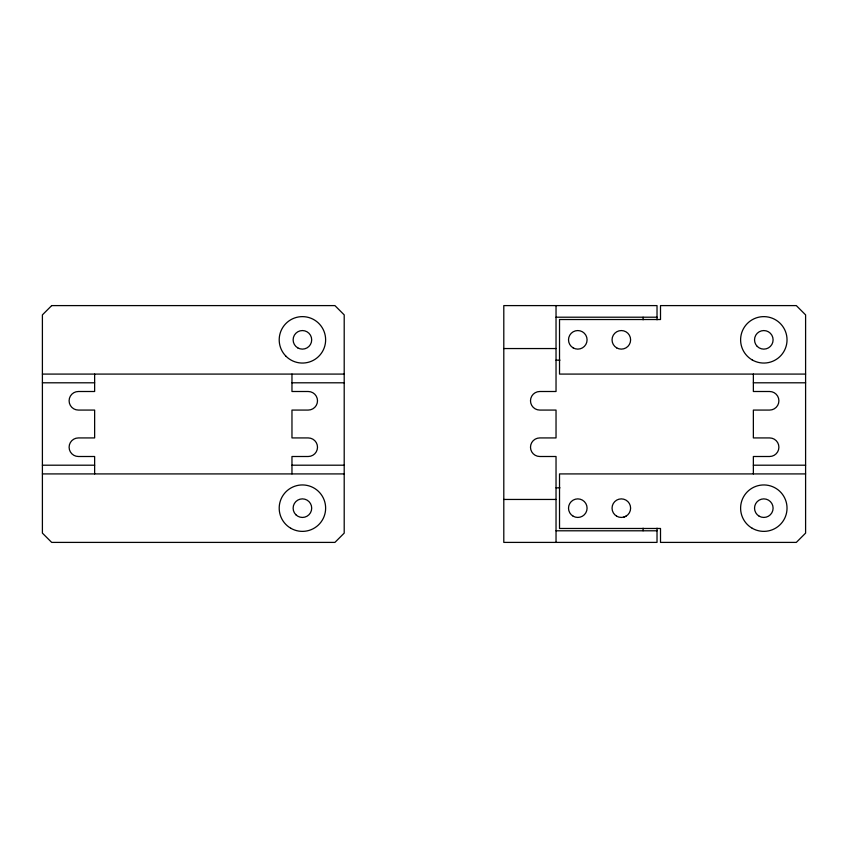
<?xml version="1.0" encoding="UTF-8"?>
<svg xmlns="http://www.w3.org/2000/svg" width="848" height="848" viewBox="0 0 848 848"><rect width="100%" height="100%" fill="white"/><g stroke="black" fill="none" stroke-linecap="round" stroke-linejoin="round"><path stroke-width="1.27" d="M623.736 517.121L625.972 516.199M556.034 317.205L657.02 317.205M503.797 348.549L556.034 348.549M556.034 360.156L559.987 360.156M42.4 374.085L344.203 374.085M805.6 374.085L559.521 374.085L559.521 319.526L660.507 319.526L660.507 305.598L796.314 305.598L805.6 314.884L805.6 533.116L796.314 542.402L660.507 542.402L660.507 528.474L559.521 528.474L559.521 473.915L805.6 473.915M42.4 382.798L94.637 382.798M291.966 382.798L344.203 382.798M753.363 382.798L805.6 382.798M42.4 465.202L94.637 465.202M291.966 465.202L344.203 465.202M753.363 465.202L805.6 465.202M42.4 473.915L344.203 473.915M556.034 487.844L559.987 487.844M503.797 499.451L556.034 499.451M556.034 530.795L657.02 530.795M753.363 374.085L753.363 391.5L769.613 391.5A9.286 9.286 0 0 1 778.899 400.786A9.286 9.286 0 0 1 769.613 410.072L753.363 410.072L753.363 437.928L769.613 437.928A9.286 9.286 0 0 1 778.899 447.214A9.286 9.286 0 0 1 769.613 456.5L753.363 456.5L753.363 473.915M657.02 319.813L657.02 305.598L503.797 305.598L503.797 542.402L657.02 542.402L657.02 528.187M643.091 317.205L643.091 319.813M643.091 528.187L643.091 530.795M556.034 305.598L556.034 391.5L539.784 391.5A9.286 9.286 0 0 0 530.498 400.786A9.286 9.286 0 0 0 539.784 410.072L556.034 410.072L556.034 437.928L539.784 437.928A9.286 9.286 0 0 0 530.498 447.214A9.286 9.286 0 0 0 539.784 456.5L556.034 456.5L556.034 542.402M291.966 374.085L291.966 391.5L308.216 391.5A9.286 9.286 0 0 1 317.502 400.786A9.286 9.286 0 0 1 308.216 410.072L291.966 410.072L291.966 437.928L308.216 437.928A9.286 9.286 0 0 1 317.502 447.214A9.286 9.286 0 0 1 308.216 456.5L291.966 456.5L291.966 473.915M94.637 374.085L94.637 391.5L78.387 391.5A9.286 9.286 0 0 0 69.101 400.786A9.286 9.286 0 0 0 78.387 410.072L94.637 410.072L94.637 437.928L78.387 437.928A9.286 9.286 0 0 0 69.101 447.214A9.286 9.286 0 0 0 78.387 456.5L94.637 456.5L94.637 473.915M51.686 305.598L42.4 314.884L42.4 533.116L51.686 542.402L334.918 542.402L344.203 533.116L344.203 314.884L334.918 305.598L51.686 305.598M295.846 514.725A9.286 9.286 0 0 0 311.386 510.56A9.286 9.286 0 0 0 300.012 499.186A9.286 9.286 0 0 0 295.846 514.725M297.765 347.881A9.286 9.286 0 0 0 311.693 339.847A9.286 9.286 0 0 0 297.765 331.801A9.286 9.286 0 0 0 297.765 347.881M290.8 528.262A23.214 23.214 0 0 0 325.632 508.153A23.214 23.214 0 0 0 290.8 488.056A23.214 23.214 0 0 0 290.8 528.262M285.999 356.255A23.214 23.214 0 0 0 324.837 345.857A23.214 23.214 0 0 0 296.408 317.417A23.214 23.214 0 0 0 285.999 356.255M757.243 346.408A9.286 9.286 0 0 0 772.782 342.253A9.286 9.286 0 0 0 761.409 330.879A9.286 9.286 0 0 0 757.243 346.408M759.172 516.199A9.286 9.286 0 0 0 773.1 508.153A9.286 9.286 0 0 0 759.172 500.119A9.286 9.286 0 0 0 759.172 516.199M752.208 528.262A23.214 23.214 0 0 0 787.029 508.153A23.214 23.214 0 0 0 752.208 488.056A23.214 23.214 0 0 0 752.208 528.262M752.208 359.944A23.214 23.214 0 0 0 787.029 339.847A23.214 23.214 0 0 0 752.208 319.738A23.214 23.214 0 0 0 752.208 359.944M616.687 516.199A9.286 9.286 0 0 0 630.615 508.153A9.286 9.286 0 0 0 616.687 500.119A9.286 9.286 0 0 0 616.687 516.199M573.153 516.199A9.286 9.286 0 0 0 587.081 508.153A9.286 9.286 0 0 0 573.153 500.119A9.286 9.286 0 0 0 573.153 516.199M616.687 347.881A9.286 9.286 0 0 0 630.615 339.847A9.286 9.286 0 0 0 616.687 331.801A9.286 9.286 0 0 0 616.687 347.881M573.153 347.881A9.286 9.286 0 0 0 587.081 339.847A9.286 9.286 0 0 0 573.153 331.801A9.286 9.286 0 0 0 573.153 347.881"/></g></svg>
